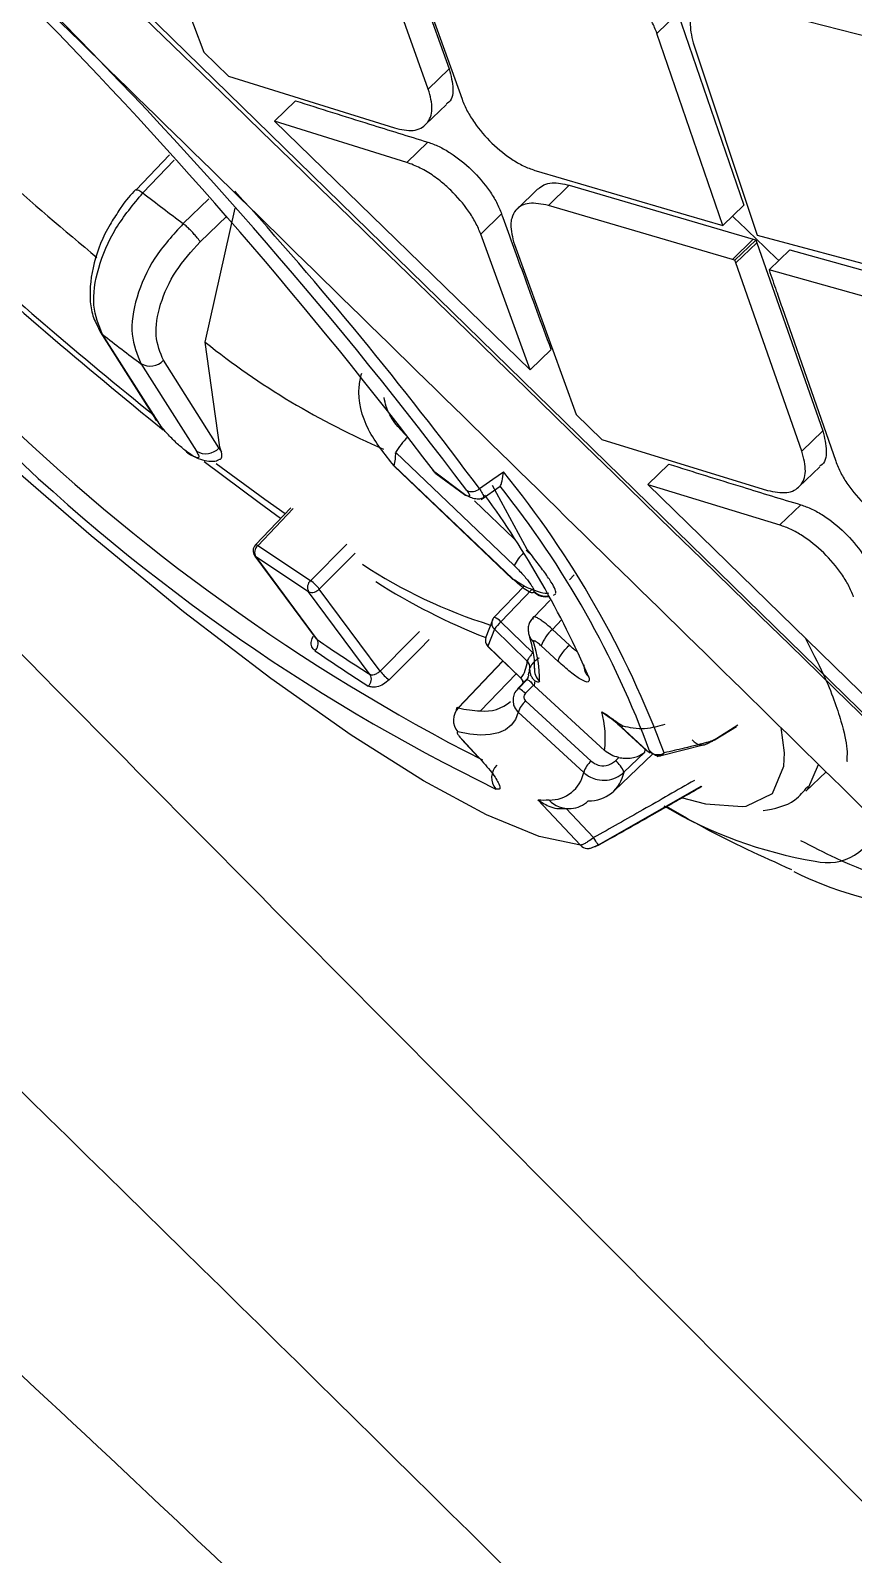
# Model space of a CAD drawing. Extents: x 400 to 501, y 484 to 634.
# Drawn here: x 486.831 to 487.395, y 584.184 to 585.23 of the extents above; entities that cross this region are included whole.
import ezdxf

# ---------------------------------------------------------------- set-up
doc = ezdxf.new("R2010")
doc.units = 0
doc.header["$MEASUREMENT"] = 0
doc.layers.add('DIM', color=3, linetype='Continuous')
doc.layers.add('GEOMETRY', color=3, linetype='Continuous', lineweight=25)

# ---------------------------------------------------------------- blocks, each defined once
blk = doc.blocks.new('2026 GRANDEE')
at = {"layer": 'GEOMETRY', "ltscale": 16}
for p, q in [((37.5499, -12.6385), (35.4701, -10.6064)), ((36.4815, -11.5088), (36.5247, -11.6253)), ((36.647, -11.5083), (36.6931, -11.6368)), ((36.6788, -11.6507), (36.6327, -11.5222)), ((36.6645, -11.5527), (36.7019, -11.6576)), ((37.0163, -11.6242), (36.8858, -11.5907)), ((36.8499, -11.5986), (36.8356, -11.6124)), ((36.8499, -11.5986), (36.8952, -11.7303)), ((36.8809, -11.7442), (36.8356, -11.6124)), ((36.5247, -11.6253), (36.5418, -11.6418)), ((36.8604, -11.6188), (36.9043, -11.7508)), ((36.6788, -11.6507), (36.6931, -11.6368)), ((36.5418, -11.6418), (36.6555, -11.6773)), ((36.5733, -11.6726), (36.5877, -11.6586)), ((36.6769, -11.675), (36.6912, -11.6611)), ((36.5733, -11.6726), (36.7486, -11.8432)), ((36.6641, -11.7009), (36.5733, -11.6726)), ((36.6641, -11.7009), (36.6784, -11.687)), ((36.5012, -11.6957), (36.4783, -11.7197)), ((36.5045, -11.6994), (36.483, -11.7218)), ((36.7527, -11.7067), (36.8557, -11.7369)), ((36.754, -11.719), (36.7397, -11.7329)), ((36.7612, -11.7304), (36.7755, -11.7165)), ((36.7755, -11.7165), (36.9017, -11.7536)), ((36.5107, -11.7429), (36.5283, -11.7259)), ((36.5258, -11.8243), (36.5462, -11.7324)), ((36.8874, -11.7675), (36.7612, -11.7304)), ((36.8809, -11.7442), (36.8952, -11.7303)), ((36.5223, -11.7554), (36.5406, -11.7379)), ((36.7291, -11.7363), (36.7148, -11.7502)), ((36.8557, -11.7369), (36.8809, -11.7442)), ((36.7486, -11.8432), (36.7148, -11.7502)), ((36.9043, -11.7508), (37.0339, -11.7855)), ((36.7378, -11.7572), (36.7801, -11.8738)), ((36.8874, -11.7675), (36.9017, -11.7536)), ((36.8891, -11.768), (36.9034, -11.7542)), ((36.8898, -11.7698), (36.9041, -11.756)), ((36.9017, -11.7536), (36.9034, -11.7541)), ((36.9034, -11.7541), (36.9041, -11.756)), ((36.9041, -11.756), (36.9494, -11.8852)), ((36.9125, -11.7747), (36.9268, -11.7608)), ((36.9268, -11.7608), (37.0562, -11.797)), ((36.8898, -11.7698), (36.8891, -11.768)), ((36.9351, -11.8991), (36.8898, -11.7698)), ((37.042, -11.8108), (36.9125, -11.7747)), ((36.9214, -11.8004), (36.9582, -11.9059)), ((36.4536, -11.8171), (36.4917, -11.8771)), ((36.4935, -11.879), (36.4554, -11.819)), ((36.5358, -11.8962), (36.5258, -11.8243)), ((36.5352, -11.8968), (36.4972, -11.8367)), ((36.7486, -11.8432), (36.763, -11.8292)), ((36.4817, -11.839), (36.5197, -11.8991)), ((36.7801, -11.8738), (36.7978, -11.8911)), ((36.9351, -11.8991), (36.9494, -11.8852)), ((36.5139, -11.9), (36.5126, -11.899)), ((36.5358, -11.8962), (36.5352, -11.8968)), ((36.5352, -11.8968), (36.5369, -11.8997)), ((36.5369, -11.8997), (36.5358, -11.8962)), ((36.7978, -11.8911), (36.9114, -11.926)), ((36.5136, -11.9002), (36.5149, -11.9012)), ((36.7365, -11.9865), (36.6553, -11.909)), ((36.6554, -11.9094), (36.6553, -11.909)), ((36.6554, -11.9094), (36.7366, -11.9868)), ((36.6564, -11.9), (36.7376, -11.9775)), ((36.8293, -11.9219), (36.8437, -11.9079)), ((36.933, -11.9235), (36.9473, -11.9097)), ((36.7027, -11.928), (36.6832, -11.9134)), ((36.6839, -11.9143), (36.7035, -11.9288)), ((36.7151, -11.9322), (36.728, -11.9231)), ((36.7465, -11.9664), (36.7229, -11.9225)), ((37.0037, -12.0921), (36.8293, -11.9219)), ((36.8293, -11.9219), (36.9199, -11.9497)), ((36.5845, -11.9379), (36.5603, -11.9634)), ((36.5618, -11.9639), (36.5861, -11.9383)), ((36.7377, -11.9591), (36.7105, -11.9331)), ((36.9199, -11.9497), (36.9342, -11.9358)), ((36.5598, -11.971), (36.6019, -12.0277)), ((36.5967, -11.9956), (36.5604, -11.9715)), ((36.5604, -11.9715), (36.6026, -12.0284)), ((36.598, -11.9879), (36.5618, -11.9639)), ((36.598, -11.9879), (36.6229, -11.9629)), ((36.604, -11.9937), (36.6286, -11.969)), ((36.7459, -11.9669), (36.7502, -11.9712)), ((36.7502, -11.9712), (36.7465, -11.9664)), ((36.6457, -12.0499), (36.604, -11.9937)), ((36.7448, -11.9914), (36.724, -12.013)), ((36.7285, -12.0161), (36.7501, -11.9938)), ((36.7789, -11.984), (36.7756, -11.9874)), ((36.6388, -12.0524), (36.5967, -11.9956)), ((36.7512, -11.9952), (36.7512, -11.9957)), ((36.7622, -12.0015), (36.7512, -12.013)), ((36.7647, -11.9979), (36.7662, -11.9969)), ((36.7639, -12.0213), (36.7704, -12.0145)), ((36.7227, -12.015), (36.7183, -12.0267)), ((36.7241, -12.0212), (36.7197, -12.0329)), ((36.7467, -12.0432), (36.7241, -12.0212)), ((36.7504, -12.0375), (36.7285, -12.0161)), ((36.7756, -12.0321), (36.7639, -12.0213)), ((36.6026, -12.0284), (36.602, -12.0276)), ((36.7197, -12.0329), (36.7423, -12.0549)), ((36.7197, -12.0329), (36.7197, -12.033)), ((36.7197, -12.033), (36.7426, -12.0553)), ((36.7679, -12.0434), (36.7562, -12.0326)), ((36.7299, -12.043), (36.6992, -12.0751)), ((36.6995, -12.0751), (36.73, -12.0431)), ((36.7391, -12.0519), (36.7146, -12.0773)), ((36.7459, -12.056), (36.7402, -12.0619)), ((36.7465, -12.0558), (36.7407, -12.0619)), ((36.7423, -12.0549), (36.7423, -12.0548)), ((36.7472, -12.054), (36.7463, -12.0558)), ((36.7509, -12.0595), (36.7454, -12.0652)), ((36.7515, -12.0601), (36.7996, -12.1044)), ((36.6981, -12.0762), (36.6977, -12.0767)), ((36.6982, -12.0762), (36.6981, -12.0767)), ((36.7456, -12.0705), (36.7905, -12.1117)), ((36.7405, -12.0782), (36.7854, -12.1195)), ((36.8102, -12.0876), (36.8157, -12.0927)), ((36.8106, -12.0878), (36.8287, -12.1045)), ((36.8756, -12.0969), (36.8901, -12.0879)), ((36.8911, -12.0871), (36.8766, -12.0962)), ((36.7015, -12.0967), (36.7127, -12.1087)), ((36.7022, -12.0971), (36.7131, -12.1089)), ((36.8157, -12.0927), (36.8289, -12.1048)), ((36.923, -12.1061), (36.9208, -12.0886)), ((36.7131, -12.1089), (36.7129, -12.1085)), ((36.8063, -12.132), (36.8327, -12.1066)), ((36.813, -12.1193), (36.827, -12.1058)), ((36.8358, -12.1085), (36.838, -12.1079)), ((36.8386, -12.1078), (36.8674, -12.1006)), ((36.867, -12.1007), (36.868, -12.1003)), ((36.8071, -12.1115), (36.8094, -12.1092)), ((36.9378, -12.1324), (36.9516, -12.1191)), ((36.9391, -12.131), (36.9465, -12.114)), ((36.7955, -12.1692), (36.866, -12.129)), ((36.7832, -12.1694), (36.754, -12.1383)), ((36.7697, -12.1442), (36.7767, -12.1442)), ((36.7922, -12.1642), (36.7734, -12.1442))]:
    blk.add_line(p, q, dxfattribs=at)
at = {"layer": 'GEOMETRY', "ltscale": 16, "flags": 128}
for points in [[(36.8891, -11.768), (36.8881, -11.7677), (36.8874, -11.7675)], [(36.4935, -11.879), (36.4922, -11.8778), (36.4917, -11.8771)], [(36.5136, -11.9002), (36.5134, -11.9), (36.5126, -11.899)], [(36.7832, -12.1694), (36.7549, -12.1634), (36.7188, -12.1486), (36.6755, -12.1253), (36.6259, -12.0939), (36.5707, -12.055), (36.5109, -12.0092), (36.4475, -11.9572), (36.3816, -11.9001)], [(36.5775, -11.9452), (36.5628, -11.9346), (36.5251, -11.9063)], [(36.5332, -11.9074), (36.5666, -11.932), (36.5807, -11.9419)], [(36.6839, -11.9143), (36.6838, -11.9142), (36.6832, -11.9134)], [(36.7138, -11.9247), (36.7231, -11.9183), (36.7304, -11.9132)], [(36.5604, -11.9715), (36.5599, -11.9711), (36.5598, -11.971)], [(36.7365, -11.9865), (36.7366, -11.9868), (36.737, -11.9869), (36.7372, -11.9868)], [(36.6728, -12.0227), (36.6667, -12.0288), (36.6457, -12.0499)], [(36.6794, -12.0282), (36.6729, -12.0348), (36.6519, -12.0559)], [(36.7459, -12.056), (36.746, -12.0559), (36.7463, -12.0558), (36.7465, -12.0558), (36.7469, -12.056), (36.7474, -12.0562), (36.7479, -12.0565), (36.7485, -12.0569), (36.7492, -12.0574)], [(36.7454, -12.0652), (36.7444, -12.0643), (36.7434, -12.0635), (36.7425, -12.0629), (36.7418, -12.0624), (36.7411, -12.0621), (36.7406, -12.0619), (36.7402, -12.0619), (36.7401, -12.0621)], [(36.7405, -12.0782), (36.7385, -12.0831), (36.7356, -12.0871), (36.7317, -12.0902), (36.727, -12.0923), (36.7213, -12.0935), (36.7147, -12.0938), (36.7073, -12.0932), (36.699, -12.0916)], [(36.8274, -12.1035), (36.8273, -12.1037), (36.827, -12.1058)], [(36.8287, -12.1045), (36.8288, -12.1047), (36.8289, -12.1048)], [(36.8944, -12.1429), (36.8968, -12.1426), (36.9148, -12.1339), (36.9227, -12.1152), (36.923, -12.1061)], [(36.8522, -12.1367), (36.869, -12.1411), (36.8944, -12.1429)], [(36.9378, -12.1324), (36.9386, -12.1315), (36.9391, -12.131)], [(36.7959, -12.1692), (36.7958, -12.1694), (36.7956, -12.1693), (36.7952, -12.1689), (36.7948, -12.1683), (36.7942, -12.1675), (36.7936, -12.1666), (36.7929, -12.1654), (36.7922, -12.1642)]]:
    blk.add_lwpolyline(points, dxfattribs=at)
at = {"layer": 'GEOMETRY', "ltscale": 16}
for centre, radius, start, end in [((34.028, -13.9296), 3.3339, 37.2111, 51.7657), ((34.1695, -13.8359), 3.1745, 36.9854, 44.8729), ((38.0259, -9.8687), 2.4656, 226.2278, 230.3173), ((37.2279, -10.7737), 1.2057, 231.841, 233.4958), ((34.4965, -13.5751), 2.7641, 36.66, 42.1387), ((38.3777, -9.541), 3.0047, 227.2483, 231.2499), ((38.2989, -9.6215), 2.8888, 227.4019, 231.2482), ((36.4598, -11.8132), 0.00724, 196.2619, 232.9137), ((37.3393, -10.6873), 1.436, 232.0095, 233.3272), ((36.8552, -11.4132), 0.5268, 231.2994, 246.8511), ((36.488, -11.8283), 0.0124, 239.439, 317.4482), ((37.3397, -10.8885), 1.3724, 225.5697, 242.9631), ((37.3096, -10.9326), 1.3332, 225.2961, 243.9978), ((36.6897, -11.9177), 0.0377, 131.5626, 152.0989), ((36.5261, -11.8884), 0.0124, 239.4389, 317.4468), ((36.5176, -11.8976), 0.00443, 212.1088, 256.6877), ((36.6265, -11.9011), 0.0299, 344.4997, 1.9598), ((36.1964, -12.3462), 0.6875, 20.4449, 39.0384), ((36.7055, -11.9262), 0.0033, 213.2726, 256.6246), ((36.7085, -11.9189), 0.00791, 245.8629, 312.0754), ((36.1816, -12.3178), 0.6621, 23.4697, 35.9444), ((36.2173, -12.3313), 0.6538, 20.2139, 38.6294), ((36.5645, -11.9674), 0.00591, 136.432, 216.5615), ((36.5659, -11.9685), 0.00626, 131.5969, 208.6653), ((36.5606, -11.965), 0.00162, 42.5468, 100.9018), ((36.7625, -11.9893), 0.0275, 132.1368, 154.5009), ((36.8219, -11.6937), 0.3398, 236.3511, 252.8091), ((36.6022, -11.9925), 0.00626, 131.5969, 208.6653), ((36.599, -11.9895), 0.00645, 248.6344, 320.2317), ((36.5785, -12.0139), 0.0326, 38.4422, 53.1208), ((36.8782, -11.6199), 0.4374, 237.4421, 248.5411), ((36.7595, -11.9865), 0.012, 226.5115, 280.4512), ((36.7595, -11.9869), 0.012, 226.5115, 281.7761), ((36.7282, -12.0171), 0.00591, 136.0887, 159.3402), ((36.7215, -12.0215), 0.0088, 37.4016, 74.0919), ((36.7281, -12.0171), 0.0058, 159.602, 226.0977), ((36.7505, -12.0397), 0.0322, 132.9116, 144.9417), ((36.7799, -12.0405), 0.0249, 129.8657, 161.6703), ((36.5969, -12.0312), 0.0063, 310.991, 26.5287), ((37.2228, -11.131), 1.0908, 235.3471, 237.6312), ((36.7238, -12.0288), 0.00591, 159.3402, 225.7815), ((36.7237, -12.0287), 0.0058, 159.602, 226.0977), ((36.6733, -12.0557), 0.0818, 359.1304, 18.4576), ((37.2269, -11.1305), 1.1007, 235.3471, 237.6312), ((36.7231, -12.041), 0.0237, 324.122, 354.5587), ((36.7428, -12.0474), 0.00573, 355.9867, 46.575), ((36.7956, -12.0465), 0.0101, 174.8756, 229.0505), ((36.6335, -12.0555), 0.00623, 312.2017, 30.6266), ((36.6707, -12.0301), 0.0319, 218.389, 233.8624), ((36.7381, -12.0591), 0.00594, 10.3994, 45.299), ((36.7184, -12.0441), 0.0303, 343.8512, 353.0362), ((36.7629, -12.0486), 0.0114, 176.848, 226.8198), ((36.7198, -12.0529), 0.0325, 347.1567, 352.9028), ((36.7082, -12.0836), 0.0122, 135.8198, 221.168), ((36.7181, -11.9997), 0.0777, 256.0946, 267.3696), ((36.7177, -12.0512), 0.0262, 263.0726, 311.9196), ((36.7555, -12.0826), 0.0156, 129.3353, 163.8561), ((36.7322, -12.0959), 0.068, 352.79, 15.3969), ((36.8362, -12.0992), 0.0081, 229.0003, 302.84), ((36.7344, -12.123), 0.0122, 135.4343, 219.9435), ((36.7622, -12.1147), 0.0237, 268.5366, 348.2253), ((36.8004, -12.1238), 0.0156, 129.3354, 163.8562), ((36.7891, -12.1146), 0.0244, 268.5494, 348.9464), ((36.7948, -12.127), 0.0198, 22.9965, 51.5856), ((36.758, -12.0832), 0.0552, 265.8883, 273.7404), ((36.7754, -12.1253), 0.019, 223.2532, 273.7972), ((36.7753, -12.1254), 0.0189, 274.0541, 314.1411), ((36.9925, -11.8875), 0.2968, 239.1739, 260.6097), ((36.9528, -12.1461), 0.0353, 255.7046, 347.2209), ((36.7887, -12.1643), 0.00747, 222.8268, 262.3856), ((37.037, -11.9731), 0.2398, 243.3829, 264.4248)]:
    blk.add_arc(centre, radius, start, end, dxfattribs=at)
for points, knots in [([(36.9464, -4.2423), (37.2144, -4.3889), (37.7476, -4.6804), (38.3461, -5.0481), (38.7578, -5.3149), (38.9927, -5.4716), (39.2291, -5.6336), (39.4813, -5.8116), (39.9332, -6.1406), (40.5669, -6.6341), (41.3463, -7.3052), (42.0186, -7.9447), (42.5944, -8.5411), (43.0838, -9.0854), (43.4716, -9.5484), (43.7677, -9.9209), (43.9793, -10.1965), (44.184, -10.4721), (44.3714, -10.733), (44.6491, -11.1316), (45.0105, -11.6808), (45.4523, -12.4067), (45.7251, -12.9062), (45.8621, -13.1572)], [0, 0, 0, 0, 0.071591, 0.14241, 0.164528, 0.186584, 0.208583, 0.231692, 0.258921, 0.339583, 0.419837, 0.499879, 0.556947, 0.614093, 0.671388, 0.698471, 0.72561, 0.752813, 0.778921, 0.800899, 0.866647, 0.932983, 1, 1, 1, 1]), ([(33.1112, -8.6122), (33.301, -8.8166), (33.6802, -9.2249), (34.2607, -9.8374), (34.8462, -10.4484), (35.4368, -11.0578), (36.0312, -11.6653), (36.6288, -12.2707), (37.2294, -12.8738), (37.8326, -13.4744), (38.4383, -14.0724), (39.0461, -14.6672), (39.6559, -15.2581), (40.2672, -15.8439), (40.8801, -16.4248), (41.2887, -16.8043), (41.4933, -16.9943)], [0, 0, 0, 0, 0.071643, 0.14309, 0.214489, 0.285889, 0.357236, 0.428542, 0.499851, 0.571188, 0.642541, 0.713932, 0.785365, 0.856798, 0.928296, 1, 1, 1, 1]), ([(38.8374, -14.8197), (38.8022, -14.782), (38.4988, -14.4574), (37.9155, -13.8556), (37.0879, -13.0154), (36.2484, -12.1872), (35.3987, -11.37), (34.5384, -10.5651), (33.6682, -9.7712), (33.08, -9.2542), (32.7855, -8.9953)], [0, 0, 0, 0, 0.0184337, 0.1586189, 0.298737, 0.4387906, 0.5788851, 0.7191168, 0.8593695, 1, 1, 1, 1]), ([(33.9473, -9.1847), (34.1002, -9.3342), (34.4079, -9.635), (34.8583, -10.0743), (35.2854, -10.4909), (35.6745, -10.8705), (36.0618, -11.2485), (36.4558, -11.6334), (36.8653, -12.0343), (37.205, -12.3676), (37.478, -12.6357), (37.687, -12.841), (37.8968, -13.0474), (38.1182, -13.2654), (38.3623, -13.5059), (38.6355, -13.7754), (38.9498, -14.0858), (39.3071, -14.439), (39.7095, -14.837), (40.1476, -15.2705), (40.6071, -15.7254), (40.921, -16.0353), (41.0767, -16.1891)], [0, 0, 0, 0, 0.064169, 0.129138, 0.188802, 0.243183, 0.292269, 0.351201, 0.408497, 0.464259, 0.494029, 0.523343, 0.552198, 0.58236, 0.616633, 0.655052, 0.697622, 0.749248, 0.805908, 0.86759, 0.934316, 1, 1, 1, 1]), ([(37.5496, -12.6402), (37.1211, -12.2214), (36.4624, -11.5777), (35.2649, -10.4291), (34.4992, -9.6963), (33.9659, -9.1859)], [0, 0, 0, 0, 0.360925, 0.55487, 1, 1, 1, 1]), ([(39.5251, -15.4518), (39.298, -15.2418), (38.7513, -14.7364), (37.8656, -13.9502), (36.8722, -13.0923), (35.8636, -12.2493), (34.8415, -11.4221), (33.8077, -10.6101), (33.1093, -10.0836), (32.76, -9.8203)], [0, 0, 0, 0, 0.105959, 0.254966, 0.403973, 0.55298, 0.701986, 0.850993, 1, 1, 1, 1]), ([(39.7927, -17.8288), (39.5267, -17.5294), (38.9972, -16.9336), (38.1493, -16.0898), (37.2847, -15.2735), (36.3973, -14.4849), (35.4987, -13.7223), (34.5911, -12.9819), (33.6654, -12.2723), (32.7101, -11.589), (32.0461, -11.1694), (31.7122, -10.9583)], [0, 0, 0, 0, 0.113392, 0.225638, 0.337341, 0.448782, 0.560233, 0.669481, 0.778832, 0.888788, 1, 1, 1, 1]), ([(39.3403, -18.3188), (39.2421, -18.1952), (39.0437, -17.9454), (38.7328, -17.5736), (38.408, -17.1999), (38.0687, -16.8252), (37.7247, -16.4607), (37.3161, -16.0443), (36.8313, -15.573), (36.2474, -15.036), (35.7044, -14.5629), (35.2225, -14.1602), (34.82, -13.8352), (34.4245, -13.527), (34.0364, -13.2352), (33.6442, -12.9511), (33.1606, -12.6142), (32.5822, -12.2331), (31.9193, -11.8235), (31.474, -11.572), (31.2546, -11.448)], [0, 0, 0, 0, 0.044709, 0.090349, 0.13691, 0.184379, 0.232745, 0.277954, 0.348418, 0.422679, 0.500679, 0.550525, 0.598903, 0.645795, 0.691185, 0.735062, 0.781563, 0.856423, 0.929252, 1, 1, 1, 1]), ([(36.8357, -11.6124), (36.8346, -11.6098), (36.8325, -11.6045), (36.8262, -11.594), (36.8157, -11.5816), (36.8001, -11.5694), (36.7898, -11.5655), (36.7846, -11.5635)], [0, 0, 0, 0, 0.1315, 0.258861, 0.500203, 0.748014, 1, 1, 1, 1]), ([(36.8858, -11.5907), (36.8812, -11.59), (36.8742, -11.5888), (36.8669, -11.5912), (36.8611, -11.5955), (36.8572, -11.6043), (36.8593, -11.614), (36.8604, -11.6188)], [0, 0, 0, 0, 0.235518, 0.364684, 0.501135, 0.750482, 1, 1, 1, 1]), ([(36.6931, -11.6368), (36.6943, -11.6414), (36.6967, -11.6507), (36.6947, -11.659), (36.6913, -11.6607), (36.691, -11.6608)], [0, 0, 0, 0, 0.475241, 0.950482, 1, 1, 1, 1]), ([(36.5877, -11.6586), (36.6046, -11.664), (36.6347, -11.6735), (36.6651, -11.6829), (36.6784, -11.687)], [0, 0, 0, 0, 0.56, 1, 1, 1, 1]), ([(36.7019, -11.6576), (36.703, -11.6603), (36.7052, -11.6655), (36.7116, -11.6759), (36.7221, -11.6882), (36.7346, -11.6982), (36.745, -11.704), (36.7502, -11.7058), (36.7528, -11.7067)], [0, 0, 0, 0, 0.132268, 0.25987, 0.500236, 0.742346, 0.869335, 1, 1, 1, 1]), ([(36.6784, -11.687), (36.681, -11.6879), (36.686, -11.6897), (36.6963, -11.6956), (36.7089, -11.7056), (36.7194, -11.718), (36.7259, -11.7284), (36.728, -11.7336), (36.7291, -11.7363)], [0, 0, 0, 0, 0.129272, 0.255761, 0.499581, 0.741672, 0.868909, 1, 1, 1, 1]), ([(36.7148, -11.7502), (36.7137, -11.7475), (36.7115, -11.7423), (36.7051, -11.7319), (36.6987, -11.7244), (36.6919, -11.7178), (36.6865, -11.7131), (36.6779, -11.707), (36.67, -11.7031), (36.6656, -11.7015), (36.6641, -11.7009)], [0, 0, 0, 0, 0.13094, 0.258068, 0.499612, 0.499695, 0.624656, 0.769742, 0.920027, 1, 1, 1, 1]), ([(36.4554, -11.819), (36.4528, -11.8127), (36.4475, -11.8001), (36.4514, -11.7736), (36.4632, -11.7457), (36.4764, -11.7298), (36.483, -11.7218)], [0, 0, 0, 0, 0.2500296, 0.5000347, 0.750022, 1, 1, 1, 1]), ([(36.4781, -11.7195), (36.4747, -11.7232), (36.4705, -11.7277), (36.4672, -11.733), (36.4666, -11.734)], [0, 0, 0, 0, 0.812072, 1, 1, 1, 1]), ([(36.4783, -11.7199), (36.4784, -11.7198), (36.4786, -11.7194), (36.4798, -11.7198), (36.4815, -11.7207), (36.4825, -11.7214), (36.483, -11.7218)], [0, 0, 0, 0, 0.175795, 0.588978, 0.794407, 1, 1, 1, 1]), ([(36.7541, -11.7192), (36.7554, -11.7181), (36.7579, -11.7159), (36.7649, -11.7143), (36.7714, -11.7157), (36.7755, -11.7165)], [0, 0, 0, 0, 0.257444, 0.539168, 1, 1, 1, 1]), ([(36.7612, -11.7304), (36.7565, -11.7295), (36.7472, -11.7278), (36.7391, -11.7322), (36.736, -11.7383), (36.7348, -11.7458), (36.7365, -11.7524), (36.7378, -11.7572)], [0, 0, 0, 0, 0.249436, 0.499162, 0.659054, 0.75015, 1, 1, 1, 1]), ([(36.4666, -11.734), (36.4645, -11.7371), (36.4569, -11.7484), (36.4483, -11.7702), (36.4459, -11.7916), (36.4483, -11.8066), (36.4515, -11.8126), (36.4531, -11.8157)], [0, 0, 0, 0, 0.112736, 0.403914, 0.69659, 0.846238, 1, 1, 1, 1]), ([(36.5107, -11.7429), (36.5037, -11.7506), (36.4898, -11.7659), (36.4776, -11.7936), (36.4737, -11.8201), (36.479, -11.8327), (36.4817, -11.839)], [0, 0, 0, 0, 0.249978, 0.4999653, 0.7499704, 1, 1, 1, 1]), ([(36.5193, -11.7515), (36.5186, -11.7507), (36.5172, -11.749), (36.5149, -11.7466), (36.5126, -11.7445), (36.5113, -11.7434), (36.5107, -11.7429)], [0, 0, 0, 0, 0.259419, 0.518943, 0.768457, 1, 1, 1, 1]), ([(36.763, -11.8292), (36.7566, -11.8119), (36.7453, -11.7809), (36.7341, -11.7499), (36.7291, -11.7363)], [0, 0, 0, 0, 0.56, 1, 1, 1, 1]), ([(36.9191, -11.7683), (36.914, -11.7634), (36.9035, -11.7532), (36.8929, -11.743), (36.8875, -11.7378)], [0, 0, 0, 0, 0.480777, 1, 1, 1, 1]), ([(36.5223, -11.7554), (36.5219, -11.7548), (36.5212, -11.7537), (36.52, -11.7522), (36.5193, -11.7515)], [0, 0, 0, 0, 0.481432, 1, 1, 1, 1]), ([(36.4972, -11.8367), (36.4949, -11.8314), (36.4905, -11.8207), (36.494, -11.7984), (36.5046, -11.775), (36.5164, -11.7619), (36.5223, -11.7554)], [0, 0, 0, 0, 0.2497752, 0.5001396, 0.7504498, 1, 1, 1, 1]), ([(36.9125, -11.7747), (36.9142, -11.7795), (36.9171, -11.7881), (36.9201, -11.7966), (36.9214, -11.8004)], [0, 0, 0, 0, 0.5599995, 1, 1, 1, 1]), ([(36.6553, -11.909), (36.6489, -11.9012), (36.6361, -11.8855), (36.6295, -11.8615), (36.6324, -11.8487), (36.6331, -11.8456)], [0, 0, 0, 0, 0.4321052, 0.8641679, 1, 1, 1, 1]), ([(36.6647, -11.8895), (36.6585, -11.883), (36.6508, -11.8749), (36.6489, -11.8643), (36.6485, -11.8623)], [0, 0, 0, 0, 0.804388, 1, 1, 1, 1]), ([(36.5126, -11.899), (36.5106, -11.8974), (36.5067, -11.8942), (36.5008, -11.8883), (36.4962, -11.883), (36.4944, -11.8804), (36.4935, -11.879)], [0, 0, 0, 0, 0.2796579, 0.5592269, 0.7795818, 1, 1, 1, 1]), ([(36.9494, -11.8852), (36.9505, -11.8898), (36.9528, -11.8992), (36.9508, -11.9076), (36.9474, -11.9092), (36.947, -11.9094)], [0, 0, 0, 0, 0.475241, 0.950482, 1, 1, 1, 1]), ([(36.5197, -11.8991), (36.5205, -11.9004), (36.5219, -11.9031), (36.5208, -11.904), (36.518, -11.9029), (36.5152, -11.901), (36.5139, -11.9)], [0, 0, 0, 0, 0.279486, 0.559002, 0.779415, 1, 1, 1, 1]), ([(36.5352, -11.9048), (36.536, -11.9046), (36.5376, -11.9042), (36.5371, -11.9013), (36.5369, -11.8997)], [0, 0, 0, 0, 0.471244, 1, 1, 1, 1]), ([(36.9114, -11.926), (36.9161, -11.9269), (36.9254, -11.9287), (36.9345, -11.9236), (36.9387, -11.9136), (36.9363, -11.9039), (36.9351, -11.8991)], [0, 0, 0, 0, 0.249834, 0.499853, 0.749967, 1, 1, 1, 1]), ([(36.5166, -11.9019), (36.5186, -11.9029), (36.5226, -11.9049), (36.5285, -11.9061), (36.5327, -11.9061), (36.5344, -11.9052), (36.5348, -11.905)], [0, 0, 0, 0, 0.2855465, 0.5846099, 0.8920658, 1, 1, 1, 1]), ([(36.8437, -11.9079), (36.8605, -11.9132), (36.8906, -11.9225), (36.9209, -11.9318), (36.9342, -11.9358)], [0, 0, 0, 0, 0.56, 1, 1, 1, 1]), ([(36.9582, -11.9059), (36.9593, -11.9086), (36.9614, -11.9139), (36.9678, -11.9243), (36.9783, -11.9367), (36.9908, -11.9466), (37.0012, -11.9525), (37.0063, -11.9543), (37.0089, -11.9552)], [0, 0, 0, 0, 0.132016, 0.259537, 0.500221, 0.742006, 0.869086, 1, 1, 1, 1]), ([(36.6815, -11.9113), (36.6817, -11.9117), (36.682, -11.9126), (36.6828, -11.9132), (36.6832, -11.9135)], [0, 0, 0, 0, 0.438199, 1, 1, 1, 1]), ([(36.7281, -11.9231), (36.7283, -11.9228), (36.7287, -11.9221), (36.7297, -11.9189), (36.7301, -11.9154), (36.7304, -11.9132)], [0, 0, 0, 0, 0.243017, 0.513805, 1, 1, 1, 1]), ([(36.7053, -11.9261), (36.7056, -11.9265), (36.7063, -11.9275), (36.7069, -11.9288), (36.7072, -11.9297), (36.7069, -11.9301), (36.706, -11.93), (36.7047, -11.9293), (36.7034, -11.9284), (36.7027, -11.928)], [0, 0, 0, 0, 0.113282, 0.242327, 0.39497, 0.529529, 0.68095, 0.841516, 1, 1, 1, 1]), ([(36.7046, -11.9293), (36.7059, -11.9299), (36.7085, -11.9312), (36.7123, -11.9318), (36.7153, -11.9317), (36.7164, -11.9309), (36.7168, -11.9307)], [0, 0, 0, 0, 0.2673365, 0.5537608, 0.8516142, 1, 1, 1, 1]), ([(36.7138, -11.9247), (36.7145, -11.9258), (36.7162, -11.9284), (36.717, -11.9306), (36.7167, -11.9309), (36.7167, -11.931)], [0, 0, 0, 0, 0.3259948, 0.784555, 1, 1, 1, 1]), ([(36.9342, -11.9358), (36.9367, -11.9367), (36.9418, -11.9385), (36.9522, -11.9444), (36.9647, -11.9544), (36.9752, -11.9669), (36.9816, -11.9773), (36.9837, -11.9825), (36.9848, -11.9852)], [0, 0, 0, 0, 0.129474, 0.25603, 0.499543, 0.742092, 0.869233, 1, 1, 1, 1]), ([(36.9705, -11.9991), (36.9694, -11.9964), (36.9673, -11.9912), (36.9609, -11.9808), (36.9504, -11.9684), (36.9378, -11.9583), (36.9275, -11.9525), (36.9224, -11.9506), (36.9199, -11.9497)], [0, 0, 0, 0, 0.130836, 0.257959, 0.500215, 0.743595, 0.870274, 1, 1, 1, 1]), ([(36.7663, -11.9964), (36.7661, -11.9954), (36.7658, -11.9933), (36.7621, -11.9872), (36.7567, -11.9796), (36.7524, -11.974), (36.7502, -11.9712)], [0, 0, 0, 0, 0.247553, 0.500917, 0.753662, 1, 1, 1, 1]), ([(36.7376, -11.9775), (36.7397, -11.9795), (36.7438, -11.9837), (36.7483, -11.9892), (36.7509, -11.9933), (36.7511, -11.9946), (36.7512, -11.9952)], [0, 0, 0, 0, 0.279486, 0.559002, 0.779415, 1, 1, 1, 1]), ([(36.7512, -11.9957), (36.7508, -11.996), (36.7501, -11.9968), (36.7462, -11.9946), (36.7414, -11.991), (36.7382, -11.988), (36.7365, -11.9865)], [0, 0, 0, 0, 0.279658, 0.559227, 0.779582, 1, 1, 1, 1]), ([(36.7378, -11.9871), (36.7398, -11.9885), (36.7441, -11.9915), (36.7517, -11.9947), (36.7579, -11.9965), (36.7606, -11.9964), (36.7614, -11.9963)], [0, 0, 0, 0, 0.2561, 0.559057, 0.875254, 1, 1, 1, 1]), ([(36.7517, -12.0125), (36.7509, -12.0132), (36.7493, -12.0144), (36.7478, -12.0172), (36.7471, -12.0204), (36.7474, -12.0228), (36.7476, -12.0239)], [0, 0, 0, 0, 0.2506242, 0.5051873, 0.7572591, 1, 1, 1, 1]), ([(36.7639, -12.0213), (36.763, -12.0205), (36.761, -12.0187), (36.7582, -12.0165), (36.7557, -12.0147), (36.7536, -12.0134), (36.7519, -12.0127), (36.7509, -12.0126), (36.7503, -12.013), (36.7505, -12.0138), (36.7506, -12.0142)], [0, 0, 0, 0, 0.124586, 0.249261, 0.374089, 0.499033, 0.624094, 0.749271, 0.874537, 1, 1, 1, 1]), ([(36.7509, -12.0298), (36.7499, -12.0287), (36.7482, -12.0269), (36.7479, -12.0245), (36.7477, -12.0236)], [0, 0, 0, 0, 0.60584, 1, 1, 1, 1]), ([(36.7478, -12.0249), (36.749, -12.0294), (36.7515, -12.0389), (36.7515, -12.0449), (36.7515, -12.0481)], [0, 0, 0, 0, 0.472757, 1, 1, 1, 1]), ([(36.6011, -12.0359), (36.6002, -12.0351), (36.5986, -12.0334), (36.5983, -12.0297), (36.5994, -12.0271), (36.5999, -12.026)], [0, 0, 0, 0, 0.348858, 0.712362, 1, 1, 1, 1]), ([(36.7562, -12.0326), (36.7554, -12.0319), (36.7536, -12.0303), (36.7518, -12.0292), (36.7508, -12.029), (36.7509, -12.0295), (36.7509, -12.0298)], [0, 0, 0, 0, 0.279209, 0.560795, 0.782286, 1, 1, 1, 1]), ([(36.781, -12.0368), (36.7802, -12.0362), (36.7784, -12.0348), (36.7766, -12.033), (36.7756, -12.0321)], [0, 0, 0, 0, 0.4687835, 1, 1, 1, 1]), ([(36.9372, -12.0271), (36.9416, -12.0357), (36.9533, -12.0583), (36.9623, -12.0844), (36.9671, -12.105), (36.9653, -12.1131), (36.9661, -12.1117), (36.9662, -12.1115)], [0, 0, 0, 0, 0.174562, 0.460287, 0.704383, 0.962988, 1, 1, 1, 1]), ([(36.7504, -12.0375), (36.7499, -12.0381), (36.7488, -12.0394), (36.7475, -12.0412), (36.7468, -12.0426), (36.7467, -12.043), (36.7467, -12.0432)], [0, 0, 0, 0, 0.269047, 0.553576, 0.78039, 1, 1, 1, 1]), ([(36.7547, -12.0408), (36.7546, -12.041), (36.7544, -12.0413), (36.7535, -12.0417), (36.7521, -12.0429), (36.7507, -12.0443), (36.7496, -12.0457), (36.7488, -12.0469), (36.7486, -12.0475), (36.7485, -12.0478)], [0, 0, 0, 0, 0.1214522, 0.2109179, 0.3162138, 0.5283544, 0.6669289, 0.7904428, 1, 1, 1, 1]), ([(36.789, -12.0541), (36.7892, -12.0556), (36.7896, -12.0585), (36.7841, -12.0563), (36.7764, -12.051), (36.7707, -12.0459), (36.7679, -12.0434)], [0, 0, 0, 0, 0.281073, 0.558491, 0.778265, 1, 1, 1, 1]), ([(36.6519, -12.0559), (36.6506, -12.057), (36.648, -12.0592), (36.6438, -12.0609), (36.6401, -12.0612), (36.6385, -12.0605), (36.6376, -12.0602)], [0, 0, 0, 0, 0.268769, 0.552725, 0.779623, 1, 1, 1, 1]), ([(36.6457, -12.0499), (36.6451, -12.0505), (36.6438, -12.0516), (36.6417, -12.0526), (36.64, -12.0528), (36.6392, -12.0525), (36.6388, -12.0524)], [0, 0, 0, 0, 0.269251, 0.553659, 0.780363, 1, 1, 1, 1]), ([(36.7422, -12.0549), (36.7427, -12.0555), (36.7434, -12.0564), (36.7439, -12.0576), (36.7439, -12.0581), (36.7439, -12.0581)], [0, 0, 0, 0, 0.6294871, 0.9714527, 1, 1, 1, 1]), ([(36.7475, -12.0526), (36.7474, -12.0533), (36.7472, -12.0544), (36.7464, -12.0554), (36.7461, -12.0557)], [0, 0, 0, 0, 0.606299, 1, 1, 1, 1]), ([(36.7401, -12.0621), (36.7392, -12.0632), (36.7376, -12.0653), (36.7369, -12.0683), (36.7369, -12.0706), (36.7371, -12.0726), (36.7381, -12.0755), (36.7396, -12.0772), (36.7405, -12.0782)], [0, 0, 0, 0, 0.236628, 0.436512, 0.503313, 0.619619, 0.785262, 1, 1, 1, 1]), ([(36.7454, -12.0652), (36.7451, -12.0656), (36.7444, -12.0665), (36.7443, -12.0681), (36.7447, -12.0695), (36.7453, -12.0702), (36.7456, -12.0705)], [0, 0, 0, 0, 0.265913, 0.551295, 0.780457, 1, 1, 1, 1]), ([(36.7492, -12.0574), (36.7494, -12.0578), (36.7499, -12.0585), (36.7506, -12.0592), (36.7509, -12.0595)], [0, 0, 0, 0, 0.573998, 1, 1, 1, 1]), ([(36.7515, -12.0601), (36.7513, -12.06), (36.7511, -12.0598), (36.751, -12.0596), (36.7509, -12.0595)], [0, 0, 0, 0, 0.562218, 1, 1, 1, 1]), ([(36.7551, -12.0569), (36.755, -12.0572), (36.7547, -12.0578), (36.7534, -12.0574), (36.7526, -12.057), (36.7521, -12.0568), (36.752, -12.0569), (36.752, -12.0569)], [0, 0, 0, 0, 0.457858, 0.717574, 0.913343, 0.965555, 1, 1, 1, 1]), ([(36.6995, -12.0751), (36.6991, -12.075), (36.6983, -12.075), (36.6979, -12.0755), (36.6981, -12.0762), (36.6982, -12.0765)], [0, 0, 0, 0, 0.373054, 0.746344, 1, 1, 1, 1]), ([(36.7977, -12.0778), (36.7986, -12.0783), (36.8001, -12.0791), (36.803, -12.0812), (36.8064, -12.0839), (36.8091, -12.0864), (36.8106, -12.0878)], [0, 0, 0, 0, 0.265153, 0.452648, 0.690469, 1, 1, 1, 1]), ([(36.7977, -12.0778), (36.7989, -12.0786), (36.8004, -12.0797), (36.8029, -12.0814), (36.8065, -12.0837), (36.8098, -12.086), (36.8124, -12.0877)], [0, 0, 0, 0, 0.269907, 0.361562, 0.522819, 1, 1, 1, 1]), ([(36.8046, -12.0827), (36.8042, -12.0825), (36.8029, -12.0818), (36.8005, -12.0802), (36.7986, -12.0786), (36.7977, -12.0778)], [0, 0, 0, 0, 0.13845, 0.595735, 1, 1, 1, 1]), ([(36.8029, -12.0814), (36.8042, -12.0823), (36.8067, -12.0843), (36.8095, -12.0869), (36.811, -12.0882)], [0, 0, 0, 0, 0.487977, 1, 1, 1, 1]), ([(36.841, -12.0865), (36.8366, -12.0878), (36.8302, -12.0898), (36.8199, -12.0894), (36.8147, -12.0882), (36.8124, -12.0877)], [0, 0, 0, 0, 0.534576, 0.792006, 1, 1, 1, 1]), ([(36.699, -12.0916), (36.6988, -12.0916), (36.6982, -12.0917), (36.6989, -12.0932), (36.7003, -12.0951), (36.7015, -12.0965), (36.7022, -12.0971)], [0, 0, 0, 0, 0.27927, 0.560589, 0.781976, 1, 1, 1, 1]), ([(36.8717, -12.0985), (36.866, -12.0999), (36.8557, -12.1026), (36.8452, -12.105), (36.8406, -12.106)], [0, 0, 0, 0, 0.561185, 1, 1, 1, 1]), ([(36.8597, -12.0971), (36.8606, -12.098), (36.8625, -12.0998), (36.8658, -12.1008), (36.8691, -12.1005), (36.8709, -12.0991), (36.8717, -12.0985)], [0, 0, 0, 0, 0.240765, 0.498418, 0.75694, 1, 1, 1, 1]), ([(36.8699, -12.0997), (36.8703, -12.0995), (36.8715, -12.099), (36.8736, -12.098), (36.8752, -12.0971), (36.876, -12.0967)], [0, 0, 0, 0, 0.24762, 0.62652, 1, 1, 1, 1]), ([(36.8766, -12.0962), (36.8756, -12.0968), (36.8738, -12.0978), (36.8723, -12.0982), (36.8717, -12.0985)], [0, 0, 0, 0, 0.559938, 1, 1, 1, 1]), ([(37.5487, -13.6807), (37.546, -13.6777), (37.3752, -13.4895), (37.0185, -13.1291), (36.4814, -12.602), (36.11, -12.2679), (35.9245, -12.101)], [0, 0, 0, 0, 0.005367, 0.337184, 0.669008, 1, 1, 1, 1]), ([(36.7131, -12.1089), (36.7164, -12.1125), (36.7228, -12.1197), (36.7276, -12.1274), (36.7284, -12.1313), (36.7262, -12.131), (36.7251, -12.1309)], [0, 0, 0, 0, 0.280954, 0.55863, 0.778027, 1, 1, 1, 1]), ([(36.8094, -12.1092), (36.8076, -12.1088), (36.804, -12.1078), (36.8011, -12.1055), (36.7996, -12.1044)], [0, 0, 0, 0, 0.497326, 1, 1, 1, 1]), ([(36.8094, -12.1092), (36.8108, -12.1095), (36.8139, -12.1099), (36.8184, -12.1096), (36.823, -12.1085), (36.8255, -12.1068), (36.827, -12.1058)], [0, 0, 0, 0, 0.198378, 0.4413237, 0.6683344, 1, 1, 1, 1]), ([(36.8287, -12.1045), (36.829, -12.1048), (36.8295, -12.1052), (36.8301, -12.1057), (36.8307, -12.1059), (36.8309, -12.1058), (36.8309, -12.1055), (36.8309, -12.1053)], [0, 0, 0, 0, 0.151485, 0.321251, 0.510704, 0.753376, 1, 1, 1, 1]), ([(36.8305, -12.1045), (36.8314, -12.1053), (36.8333, -12.1071), (36.8361, -12.1083), (36.8388, -12.1081), (36.84, -12.1068), (36.8406, -12.106)], [0, 0, 0, 0, 0.2300435, 0.4765941, 0.7148828, 1, 1, 1, 1]), ([(36.7854, -12.1195), (36.7868, -12.1207), (36.7896, -12.1228), (36.7952, -12.1247), (36.8013, -12.1251), (36.8079, -12.1233), (36.8112, -12.1207), (36.813, -12.1193)], [0, 0, 0, 0, 0.1873071, 0.3455724, 0.5737899, 0.7800732, 1, 1, 1, 1]), ([(36.7905, -12.1117), (36.792, -12.1128), (36.795, -12.1149), (36.8002, -12.1151), (36.8043, -12.1137), (36.8062, -12.1122), (36.8071, -12.1115)], [0, 0, 0, 0, 0.299995, 0.602994, 0.817055, 1, 1, 1, 1]), ([(36.8613, -12.125), (36.8495, -12.1317), (36.8265, -12.1449), (36.8035, -12.1579), (36.7922, -12.1642)], [0, 0, 0, 0, 0.510696, 1, 1, 1, 1]), ([(36.8664, -12.1292), (36.8569, -12.1346), (36.8335, -12.1481), (36.8099, -12.1614), (36.7959, -12.1692)], [0, 0, 0, 0, 0.404965, 1, 1, 1, 1]), ([(36.9084, -12.1457), (36.9163, -12.1443), (36.9285, -12.142), (36.9363, -12.1324), (36.9391, -12.1291)], [0, 0, 0, 0, 0.644207, 1, 1, 1, 1]), ([(36.754, -12.1383), (36.7568, -12.1401), (36.761, -12.143), (36.768, -12.1445), (36.7717, -12.1443), (36.7734, -12.1442)], [0, 0, 0, 0, 0.49945, 0.772693, 1, 1, 1, 1]), ([(36.842, -12.1426), (36.8505, -12.1476), (36.8777, -12.1635), (36.9074, -12.1769), (36.9279, -12.1861)], [0, 0, 0, 0, 0.312284, 1, 1, 1, 1]), ([(36.7922, -12.1642), (36.791, -12.1651), (36.7889, -12.1667), (36.7862, -12.1682), (36.7843, -12.1692), (36.7836, -12.1693), (36.7832, -12.1694)], [0, 0, 0, 0, 0.303946, 0.534904, 0.760819, 1, 1, 1, 1]), ([(36.7876, -12.1717), (36.7881, -12.1717), (36.789, -12.1717), (36.7911, -12.1711), (36.7933, -12.1702), (36.7948, -12.1695), (36.7956, -12.1692)], [0, 0, 0, 0, 0.271408, 0.528864, 0.77167, 1, 1, 1, 1]), ([(36.7959, -12.1692), (36.7954, -12.1695), (36.7946, -12.1699), (36.7936, -12.1704), (36.7929, -12.1706), (36.7927, -12.1706), (36.7926, -12.1706)], [0, 0, 0, 0, 0.279886, 0.570842, 0.793544, 1, 1, 1, 1]), ([(37.0293, -12.1899), (37.0258, -12.1914), (37.0114, -12.1974), (36.9786, -12.1892), (36.9424, -12.1705), (36.9342, -12.1663)], [0, 0, 0, 0, 0.20025, 0.819503, 1, 1, 1, 1])]:
    blk.add_open_spline(points, degree=3, knots=knots, dxfattribs=at)
for points in [[(36.6555, -11.6773), (36.6601, -11.6783), (36.6692, -11.6803), (36.6784, -11.6751), (36.6826, -11.665), (36.6801, -11.6554), (36.6788, -11.6507)], [(36.7679, -12.0434), (36.7679, -12.0428), (36.7681, -12.0418), (36.7698, -12.0388), (36.7724, -12.0354), (36.7745, -12.0332), (36.7756, -12.0321)], [(36.752, -12.0569), (36.7514, -12.0563), (36.7503, -12.055), (36.7491, -12.0528), (36.7485, -12.0503), (36.7485, -12.0486), (36.7485, -12.0478)], [(36.8106, -12.0878), (36.8106, -12.0879), (36.8107, -12.0881), (36.8111, -12.0882), (36.8116, -12.0881), (36.8121, -12.0878), (36.8124, -12.0877)]]:
    blk.add_open_spline(points, degree=3, dxfattribs=at)

msp = doc.modelspace()

# ---------------------------------------------------------------- block references
at = {"layer": 'DIM'}
msp.add_blockref('2026 GRANDEE', (450.4248, 596.8403), dxfattribs=at)

doc.saveas('drawing.dxf')
